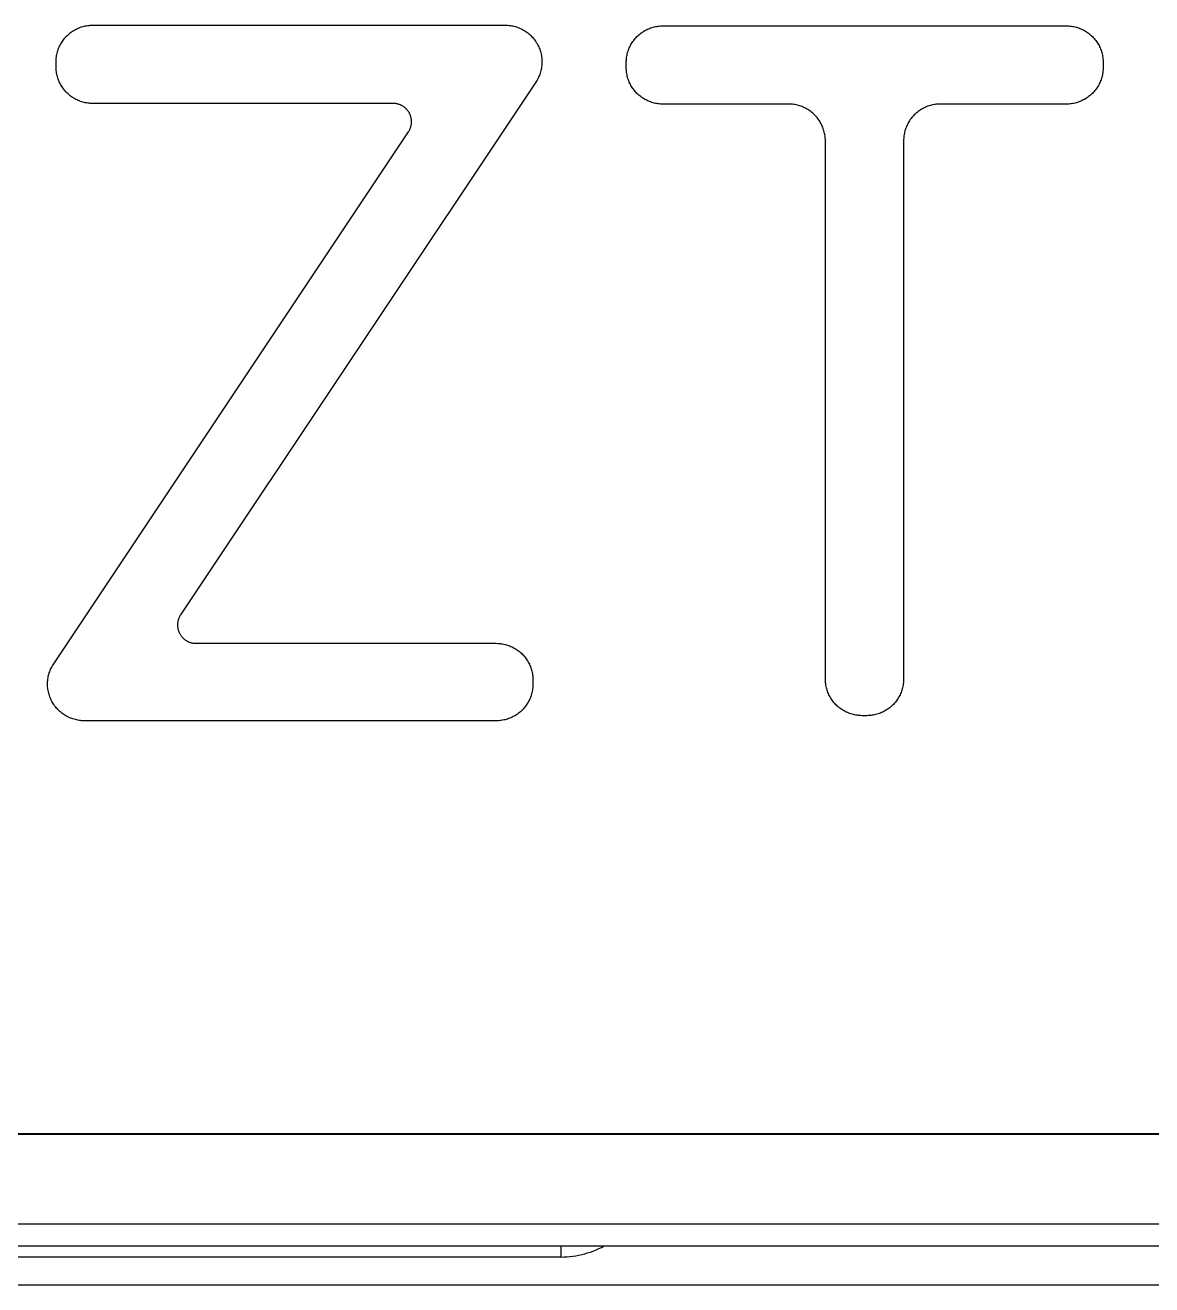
# Model space of a CAD drawing. Header units: millimetres. Extents: x -1283 to 2747, y -259 to 2557.
# Drawn here: x 1612.11 to 1649.75, y 370.18 to 412.24 of the extents above; entities that cross this region are included whole.
import ezdxf

# ---------------------------------------------------------------- set-up
doc = ezdxf.new("R2010")
doc.units = ezdxf.units.MM
doc.header["$MEASUREMENT"] = 0
doc.layers.add('Utwórz2D linie widoczne', color=7, linetype='Continuous', true_color=0x000000)

msp = doc.modelspace()

# ---------------------------------------------------------------- linework, layer by layer
at = {"layer": 'Utwórz2D linie widoczne'}
for p, q in [((1614.121, 412.215), (1614.162, 412.223)), ((1614.162, 412.223), (1614.203, 412.229)), ((1614.203, 412.229), (1614.245, 412.234)), ((1614.245, 412.234), (1614.286, 412.238)), ((1614.286, 412.238), (1614.328, 412.24)), ((1614.328, 412.24), (1614.37, 412.241)), ((1614.37, 412.241), (1628.15, 412.241)), ((1628.15, 412.241), (1628.193, 412.24)), ((1628.193, 412.24), (1628.235, 412.238)), ((1628.235, 412.238), (1628.278, 412.234)), ((1628.278, 412.234), (1628.32, 412.229)), ((1628.32, 412.229), (1628.362, 412.222)), ((1613.42, 411.789), (1613.447, 411.821)), ((1613.447, 411.821), (1613.475, 411.852)), ((1613.475, 411.852), (1613.504, 411.882)), ((1613.504, 411.882), (1613.534, 411.911)), ((1613.534, 411.911), (1613.565, 411.939)), ((1613.565, 411.939), (1613.597, 411.966)), ((1613.597, 411.966), (1613.63, 411.992)), ((1613.63, 411.992), (1613.663, 412.016)), ((1613.663, 412.016), (1613.698, 412.04)), ((1613.698, 412.04), (1613.733, 412.062)), ((1613.733, 412.062), (1613.769, 412.083)), ((1613.769, 412.083), (1613.806, 412.103)), ((1613.806, 412.103), (1613.844, 412.122)), ((1613.844, 412.122), (1613.882, 412.139)), ((1613.882, 412.139), (1613.92, 412.155)), ((1613.92, 412.155), (1613.96, 412.17)), ((1613.96, 412.17), (1613.999, 412.183)), ((1613.999, 412.183), (1614.039, 412.195)), ((1614.039, 412.195), (1614.08, 412.206)), ((1614.08, 412.206), (1614.121, 412.215)), ((1628.362, 412.222), (1628.404, 412.214)), ((1628.404, 412.214), (1628.446, 412.204)), ((1628.446, 412.204), (1628.487, 412.193)), ((1628.487, 412.193), (1628.528, 412.181)), ((1628.528, 412.181), (1628.568, 412.167)), ((1628.568, 412.167), (1628.608, 412.152)), ((1628.608, 412.152), (1628.647, 412.135)), ((1628.647, 412.135), (1628.686, 412.117)), ((1628.686, 412.117), (1628.724, 412.098)), ((1628.724, 412.098), (1628.761, 412.077)), ((1628.761, 412.077), (1628.798, 412.055)), ((1628.798, 412.055), (1628.834, 412.032)), ((1628.834, 412.032), (1628.869, 412.008)), ((1628.869, 412.008), (1628.903, 411.982)), ((1628.903, 411.982), (1628.936, 411.955)), ((1628.936, 411.955), (1628.968, 411.927)), ((1628.968, 411.927), (1629, 411.898)), ((1629, 411.898), (1629.03, 411.868)), ((1629.03, 411.868), (1629.059, 411.837)), ((1629.059, 411.837), (1629.087, 411.805)), ((1629.087, 411.805), (1629.114, 411.772)), ((1632.493, 411.798), (1632.521, 411.829)), ((1632.521, 411.829), (1632.55, 411.86)), ((1632.55, 411.86), (1632.58, 411.889)), ((1632.58, 411.889), (1632.611, 411.917)), ((1632.611, 411.917), (1632.643, 411.944)), ((1632.643, 411.944), (1632.676, 411.969)), ((1632.676, 411.969), (1632.71, 411.994)), ((1632.71, 411.994), (1632.744, 412.018)), ((1632.744, 412.018), (1632.78, 412.04)), ((1632.78, 412.04), (1632.816, 412.061)), ((1632.816, 412.061), (1632.853, 412.081)), ((1632.853, 412.081), (1632.89, 412.1)), ((1632.89, 412.1), (1632.928, 412.117)), ((1632.928, 412.117), (1632.967, 412.133)), ((1632.967, 412.133), (1633.006, 412.148)), ((1633.006, 412.148), (1633.046, 412.161)), ((1633.046, 412.161), (1633.086, 412.173)), ((1633.086, 412.173), (1633.126, 412.184)), ((1633.126, 412.184), (1633.167, 412.193)), ((1633.167, 412.193), (1633.208, 412.201)), ((1633.208, 412.201), (1633.249, 412.207)), ((1633.249, 412.207), (1633.291, 412.212)), ((1633.291, 412.212), (1633.332, 412.215)), ((1633.332, 412.215), (1633.374, 412.218)), ((1633.374, 412.218), (1633.416, 412.218)), ((1633.416, 412.218), (1646.897, 412.218)), ((1646.897, 412.218), (1646.939, 412.218)), ((1646.939, 412.218), (1646.98, 412.215)), ((1646.98, 412.215), (1647.022, 412.212)), ((1647.022, 412.212), (1647.064, 412.207)), ((1647.064, 412.207), (1647.105, 412.201)), ((1647.105, 412.201), (1647.146, 412.193)), ((1647.146, 412.193), (1647.187, 412.184)), ((1647.187, 412.184), (1647.227, 412.173)), ((1647.227, 412.173), (1647.267, 412.161)), ((1647.267, 412.161), (1647.307, 412.148)), ((1647.307, 412.148), (1647.346, 412.133)), ((1647.346, 412.133), (1647.385, 412.117)), ((1647.385, 412.117), (1647.423, 412.1)), ((1647.423, 412.1), (1647.46, 412.081)), ((1647.46, 412.081), (1647.497, 412.061)), ((1647.497, 412.061), (1647.533, 412.04)), ((1647.533, 412.04), (1647.569, 412.018)), ((1647.569, 412.018), (1647.603, 411.994)), ((1647.603, 411.994), (1647.637, 411.969)), ((1647.637, 411.969), (1647.67, 411.944)), ((1647.67, 411.944), (1647.702, 411.917)), ((1647.702, 411.917), (1647.733, 411.889)), ((1647.733, 411.889), (1647.763, 411.86)), ((1647.763, 411.86), (1647.792, 411.829)), ((1647.792, 411.829), (1647.82, 411.798)), ((1613.19, 411.346), (1613.202, 411.386)), ((1613.202, 411.386), (1613.216, 411.426)), ((1613.216, 411.426), (1613.23, 411.465)), ((1613.23, 411.465), (1613.246, 411.504)), ((1613.246, 411.504), (1613.264, 411.542)), ((1613.264, 411.542), (1613.282, 411.579)), ((1613.282, 411.579), (1613.302, 411.616)), ((1613.302, 411.616), (1613.323, 411.652)), ((1613.323, 411.652), (1613.346, 411.688)), ((1613.346, 411.688), (1613.369, 411.722)), ((1613.369, 411.722), (1613.394, 411.756)), ((1613.394, 411.756), (1613.42, 411.789)), ((1629.114, 411.772), (1629.14, 411.738)), ((1629.14, 411.738), (1629.164, 411.703)), ((1629.164, 411.703), (1629.187, 411.667)), ((1629.187, 411.667), (1629.21, 411.631)), ((1629.21, 411.631), (1629.23, 411.594)), ((1629.23, 411.594), (1629.25, 411.556)), ((1629.25, 411.556), (1629.268, 411.517)), ((1629.268, 411.517), (1629.285, 411.478)), ((1629.285, 411.478), (1629.3, 411.438)), ((1629.3, 411.438), (1629.314, 411.398)), ((1629.314, 411.398), (1629.327, 411.357)), ((1632.249, 411.364), (1632.262, 411.404)), ((1632.262, 411.404), (1632.277, 411.443)), ((1632.277, 411.443), (1632.293, 411.481)), ((1632.293, 411.481), (1632.31, 411.519)), ((1632.31, 411.519), (1632.328, 411.557)), ((1632.328, 411.557), (1632.348, 411.594)), ((1632.348, 411.594), (1632.369, 411.63)), ((1632.369, 411.63), (1632.392, 411.665)), ((1632.392, 411.665), (1632.415, 411.7)), ((1632.415, 411.7), (1632.44, 411.734)), ((1632.44, 411.734), (1632.466, 411.766)), ((1632.466, 411.766), (1632.493, 411.798)), ((1647.82, 411.798), (1647.847, 411.766)), ((1647.847, 411.766), (1647.873, 411.734)), ((1647.873, 411.734), (1647.898, 411.7)), ((1647.898, 411.7), (1647.921, 411.665)), ((1647.921, 411.665), (1647.944, 411.63)), ((1647.944, 411.63), (1647.965, 411.594)), ((1647.965, 411.594), (1647.985, 411.557)), ((1647.985, 411.557), (1648.003, 411.519)), ((1648.003, 411.519), (1648.02, 411.481)), ((1648.02, 411.481), (1648.036, 411.443)), ((1648.036, 411.443), (1648.051, 411.404)), ((1648.051, 411.404), (1648.064, 411.364)), ((1613.145, 411.016), (1613.146, 411.058)), ((1613.145, 410.852), (1613.145, 411.016)), ((1613.146, 411.058), (1613.148, 411.099)), ((1613.148, 411.099), (1613.151, 411.141)), ((1613.151, 411.141), (1613.156, 411.183)), ((1613.156, 411.183), (1613.163, 411.224)), ((1613.163, 411.224), (1613.17, 411.265)), ((1613.17, 411.265), (1613.18, 411.306)), ((1613.18, 411.306), (1613.19, 411.346)), ((1629.327, 411.357), (1629.338, 411.316)), ((1629.338, 411.316), (1629.348, 411.274)), ((1629.348, 411.274), (1629.356, 411.232)), ((1629.356, 411.232), (1629.363, 411.19)), ((1629.363, 411.19), (1629.368, 411.148)), ((1629.368, 411.148), (1629.372, 411.106)), ((1629.372, 411.106), (1629.374, 411.063)), ((1629.375, 410.978), (1629.372, 410.935)), ((1629.374, 411.063), (1629.375, 411.02)), ((1629.375, 411.02), (1629.375, 410.978)), ((1632.191, 410.993), (1632.192, 411.035)), ((1632.191, 410.83), (1632.191, 410.993)), ((1632.192, 411.035), (1632.194, 411.077)), ((1632.194, 411.077), (1632.198, 411.119)), ((1632.198, 411.119), (1632.203, 411.16)), ((1632.203, 411.16), (1632.209, 411.202)), ((1632.209, 411.202), (1632.217, 411.243)), ((1632.217, 411.243), (1632.226, 411.283)), ((1632.226, 411.283), (1632.237, 411.324)), ((1632.237, 411.324), (1632.249, 411.364)), ((1648.064, 411.364), (1648.076, 411.324)), ((1648.076, 411.324), (1648.087, 411.283)), ((1648.087, 411.283), (1648.096, 411.243)), ((1648.096, 411.243), (1648.104, 411.202)), ((1648.104, 411.202), (1648.11, 411.16)), ((1648.11, 411.16), (1648.115, 411.119)), ((1648.115, 411.119), (1648.119, 411.077)), ((1648.119, 411.077), (1648.121, 411.035)), ((1648.121, 411.035), (1648.122, 410.993)), ((1648.122, 410.993), (1648.122, 410.83)), ((1613.146, 410.81), (1613.145, 410.852)), ((1613.148, 410.768), (1613.146, 410.81)), ((1613.151, 410.727), (1613.148, 410.768)), ((1613.156, 410.685), (1613.151, 410.727)), ((1613.163, 410.644), (1613.156, 410.685)), ((1613.17, 410.603), (1613.163, 410.644)), ((1613.18, 410.562), (1613.17, 410.603)), ((1613.19, 410.522), (1613.18, 410.562)), ((1629.288, 410.562), (1629.272, 410.523)), ((1629.303, 410.602), (1629.288, 410.562)), ((1629.317, 410.642), (1629.303, 410.602)), ((1629.329, 410.683), (1629.317, 410.642)), ((1629.34, 410.724), (1629.329, 410.683)), ((1629.349, 410.766), (1629.34, 410.724)), ((1629.357, 410.808), (1629.349, 410.766)), ((1629.364, 410.85), (1629.357, 410.808)), ((1629.369, 410.893), (1629.364, 410.85)), ((1629.372, 410.935), (1629.369, 410.893)), ((1632.192, 410.788), (1632.191, 410.83)), ((1632.194, 410.747), (1632.192, 410.788)), ((1632.198, 410.705), (1632.194, 410.747)), ((1632.203, 410.663), (1632.198, 410.705)), ((1632.209, 410.622), (1632.203, 410.663)), ((1632.217, 410.581), (1632.209, 410.622)), ((1632.226, 410.54), (1632.217, 410.581)), ((1632.237, 410.5), (1632.226, 410.54)), ((1648.087, 410.54), (1648.076, 410.5)), ((1648.096, 410.581), (1648.087, 410.54)), ((1648.104, 410.622), (1648.096, 410.581)), ((1648.11, 410.663), (1648.104, 410.622)), ((1648.115, 410.705), (1648.11, 410.663)), ((1648.119, 410.747), (1648.115, 410.705)), ((1648.121, 410.788), (1648.119, 410.747)), ((1648.122, 410.83), (1648.121, 410.788)), ((1613.202, 410.482), (1613.19, 410.522)), ((1613.216, 410.442), (1613.202, 410.482)), ((1613.23, 410.403), (1613.216, 410.442)), ((1613.246, 410.364), (1613.23, 410.403)), ((1613.264, 410.326), (1613.246, 410.364)), ((1613.282, 410.289), (1613.264, 410.326)), ((1613.302, 410.252), (1613.282, 410.289)), ((1613.323, 410.216), (1613.302, 410.252)), ((1613.346, 410.18), (1613.323, 410.216)), ((1613.369, 410.146), (1613.346, 410.18)), ((1613.394, 410.112), (1613.369, 410.146)), ((1629.169, 410.336), (1617.305, 392.551)), ((1629.192, 410.372), (1629.169, 410.336)), ((1629.214, 410.409), (1629.192, 410.372)), ((1629.235, 410.446), (1629.214, 410.409)), ((1629.254, 410.484), (1629.235, 410.446)), ((1629.272, 410.523), (1629.254, 410.484)), ((1632.249, 410.46), (1632.237, 410.5)), ((1632.262, 410.42), (1632.249, 410.46)), ((1632.277, 410.381), (1632.262, 410.42)), ((1632.293, 410.342), (1632.277, 410.381)), ((1632.31, 410.304), (1632.293, 410.342)), ((1632.328, 410.267), (1632.31, 410.304)), ((1632.348, 410.23), (1632.328, 410.267)), ((1632.369, 410.194), (1632.348, 410.23)), ((1632.392, 410.158), (1632.369, 410.194)), ((1632.415, 410.124), (1632.392, 410.158)), ((1632.44, 410.09), (1632.415, 410.124)), ((1647.898, 410.124), (1647.873, 410.09)), ((1647.921, 410.158), (1647.898, 410.124)), ((1647.944, 410.194), (1647.921, 410.158)), ((1647.965, 410.23), (1647.944, 410.194)), ((1647.985, 410.267), (1647.965, 410.23)), ((1648.003, 410.304), (1647.985, 410.267)), ((1648.02, 410.342), (1648.003, 410.304)), ((1648.036, 410.381), (1648.02, 410.342)), ((1648.051, 410.42), (1648.036, 410.381)), ((1648.064, 410.46), (1648.051, 410.42)), ((1648.076, 410.5), (1648.064, 410.46)), ((1613.42, 410.079), (1613.394, 410.112)), ((1613.447, 410.047), (1613.42, 410.079)), ((1613.475, 410.016), (1613.447, 410.047)), ((1613.504, 409.986), (1613.475, 410.016)), ((1613.534, 409.957), (1613.504, 409.986)), ((1613.565, 409.929), (1613.534, 409.957)), ((1613.597, 409.902), (1613.565, 409.929)), ((1613.63, 409.876), (1613.597, 409.902)), ((1613.663, 409.851), (1613.63, 409.876)), ((1613.698, 409.828), (1613.663, 409.851)), ((1613.733, 409.805), (1613.698, 409.828)), ((1613.769, 409.784), (1613.733, 409.805)), ((1613.806, 409.764), (1613.769, 409.784)), ((1613.844, 409.746), (1613.806, 409.764)), ((1613.882, 409.729), (1613.844, 409.746)), ((1613.92, 409.713), (1613.882, 409.729)), ((1613.96, 409.698), (1613.92, 409.713)), ((1632.466, 410.057), (1632.44, 410.09)), ((1632.493, 410.025), (1632.466, 410.057)), ((1632.521, 409.994), (1632.493, 410.025)), ((1632.55, 409.964), (1632.521, 409.994)), ((1632.58, 409.935), (1632.55, 409.964)), ((1632.611, 409.907), (1632.58, 409.935)), ((1632.643, 409.88), (1632.611, 409.907)), ((1632.676, 409.854), (1632.643, 409.88)), ((1632.71, 409.829), (1632.676, 409.854)), ((1632.744, 409.806), (1632.71, 409.829)), ((1632.78, 409.784), (1632.744, 409.806)), ((1632.816, 409.762), (1632.78, 409.784)), ((1632.853, 409.743), (1632.816, 409.762)), ((1632.89, 409.724), (1632.853, 409.743)), ((1632.928, 409.707), (1632.89, 409.724)), ((1632.967, 409.691), (1632.928, 409.707)), ((1647.385, 409.707), (1647.346, 409.691)), ((1647.423, 409.724), (1647.385, 409.707)), ((1647.46, 409.743), (1647.423, 409.724)), ((1647.497, 409.762), (1647.46, 409.743)), ((1647.533, 409.784), (1647.497, 409.762)), ((1647.569, 409.806), (1647.533, 409.784)), ((1647.603, 409.829), (1647.569, 409.806)), ((1647.637, 409.854), (1647.603, 409.829)), ((1647.67, 409.88), (1647.637, 409.854)), ((1647.702, 409.907), (1647.67, 409.88)), ((1647.733, 409.935), (1647.702, 409.907)), ((1647.763, 409.964), (1647.733, 409.935)), ((1647.792, 409.994), (1647.763, 409.964)), ((1647.82, 410.025), (1647.792, 409.994)), ((1647.847, 410.057), (1647.82, 410.025)), ((1647.873, 410.09), (1647.847, 410.057)), ((1613.999, 409.685), (1613.96, 409.698)), ((1614.039, 409.673), (1613.999, 409.685)), ((1614.08, 409.662), (1614.039, 409.673)), ((1614.121, 409.653), (1614.08, 409.662)), ((1614.162, 409.645), (1614.121, 409.653)), ((1614.203, 409.639), (1614.162, 409.645)), ((1614.245, 409.634), (1614.203, 409.639)), ((1614.286, 409.63), (1614.245, 409.634)), ((1614.328, 409.628), (1614.286, 409.63)), ((1614.37, 409.627), (1614.328, 409.628)), ((1624.406, 409.627), (1614.37, 409.627)), ((1624.427, 409.627), (1624.406, 409.627)), ((1624.448, 409.626), (1624.427, 409.627)), ((1624.469, 409.624), (1624.448, 409.626)), ((1624.491, 409.621), (1624.469, 409.624)), ((1624.512, 409.618), (1624.491, 409.621)), ((1624.533, 409.614), (1624.512, 409.618)), ((1624.553, 409.609), (1624.533, 409.614)), ((1624.574, 409.604), (1624.553, 409.609)), ((1624.594, 409.597), (1624.574, 409.604)), ((1624.615, 409.59), (1624.594, 409.597)), ((1624.635, 409.583), (1624.615, 409.59)), ((1624.654, 409.574), (1624.635, 409.583)), ((1624.674, 409.565), (1624.654, 409.574)), ((1624.693, 409.556), (1624.674, 409.565)), ((1624.711, 409.545), (1624.693, 409.556)), ((1624.73, 409.534), (1624.711, 409.545)), ((1624.747, 409.523), (1624.73, 409.534)), ((1624.765, 409.511), (1624.747, 409.523)), ((1624.782, 409.498), (1624.765, 409.511)), ((1624.799, 409.484), (1624.782, 409.498)), ((1624.815, 409.47), (1624.799, 409.484)), ((1624.83, 409.456), (1624.815, 409.47)), ((1624.845, 409.441), (1624.83, 409.456)), ((1624.86, 409.425), (1624.845, 409.441)), ((1624.874, 409.409), (1624.86, 409.425)), ((1624.887, 409.393), (1624.874, 409.409)), ((1624.9, 409.376), (1624.887, 409.393)), ((1624.913, 409.358), (1624.9, 409.376)), ((1624.924, 409.34), (1624.913, 409.358)), ((1624.935, 409.322), (1624.924, 409.34)), ((1624.946, 409.304), (1624.935, 409.322)), ((1624.955, 409.285), (1624.946, 409.304)), ((1624.964, 409.265), (1624.955, 409.285)), ((1633.006, 409.676), (1632.967, 409.691)), ((1633.046, 409.663), (1633.006, 409.676)), ((1633.086, 409.651), (1633.046, 409.663)), ((1633.126, 409.64), (1633.086, 409.651)), ((1633.167, 409.631), (1633.126, 409.64)), ((1633.208, 409.623), (1633.167, 409.631)), ((1633.249, 409.617), (1633.208, 409.623)), ((1633.291, 409.612), (1633.249, 409.617)), ((1633.332, 409.608), (1633.291, 409.612)), ((1633.374, 409.606), (1633.332, 409.608)), ((1633.416, 409.605), (1633.374, 409.606)), ((1637.618, 409.605), (1633.416, 409.605)), ((1637.659, 409.604), (1637.618, 409.605)), ((1637.701, 409.602), (1637.659, 409.604)), ((1637.743, 409.599), (1637.701, 409.602)), ((1637.784, 409.594), (1637.743, 409.599)), ((1637.826, 409.587), (1637.784, 409.594)), ((1637.867, 409.58), (1637.826, 409.587)), ((1637.908, 409.57), (1637.867, 409.58)), ((1637.948, 409.56), (1637.908, 409.57)), ((1637.988, 409.548), (1637.948, 409.56)), ((1638.028, 409.534), (1637.988, 409.548)), ((1638.067, 409.52), (1638.028, 409.534)), ((1638.106, 409.504), (1638.067, 409.52)), ((1638.144, 409.486), (1638.106, 409.504)), ((1638.181, 409.468), (1638.144, 409.486)), ((1638.218, 409.448), (1638.181, 409.468)), ((1638.254, 409.427), (1638.218, 409.448)), ((1638.289, 409.405), (1638.254, 409.427)), ((1638.324, 409.381), (1638.289, 409.405)), ((1638.358, 409.356), (1638.324, 409.381)), ((1638.391, 409.33), (1638.358, 409.356)), ((1638.423, 409.304), (1638.391, 409.33)), ((1638.454, 409.275), (1638.423, 409.304)), ((1641.876, 409.304), (1641.845, 409.275)), ((1641.908, 409.33), (1641.876, 409.304)), ((1641.941, 409.356), (1641.908, 409.33)), ((1641.974, 409.381), (1641.941, 409.356)), ((1642.009, 409.405), (1641.974, 409.381)), ((1642.044, 409.427), (1642.009, 409.405)), ((1642.08, 409.448), (1642.044, 409.427)), ((1642.117, 409.468), (1642.08, 409.448)), ((1642.155, 409.486), (1642.117, 409.468)), ((1642.193, 409.504), (1642.155, 409.486)), ((1642.231, 409.52), (1642.193, 409.504)), ((1642.27, 409.534), (1642.231, 409.52)), ((1642.31, 409.548), (1642.27, 409.534)), ((1642.35, 409.56), (1642.31, 409.548)), ((1642.391, 409.57), (1642.35, 409.56)), ((1642.431, 409.58), (1642.391, 409.57)), ((1642.473, 409.587), (1642.431, 409.58)), ((1642.514, 409.594), (1642.473, 409.587)), ((1642.555, 409.599), (1642.514, 409.594)), ((1642.597, 409.602), (1642.555, 409.599)), ((1642.639, 409.604), (1642.597, 409.602)), ((1642.681, 409.605), (1642.639, 409.604)), ((1646.897, 409.605), (1642.681, 409.605)), ((1646.939, 409.606), (1646.897, 409.605)), ((1646.98, 409.608), (1646.939, 409.606)), ((1647.022, 409.612), (1646.98, 409.608)), ((1647.064, 409.617), (1647.022, 409.612)), ((1647.105, 409.623), (1647.064, 409.617)), ((1647.146, 409.631), (1647.105, 409.623)), ((1647.187, 409.64), (1647.146, 409.631)), ((1647.227, 409.651), (1647.187, 409.64)), ((1647.267, 409.663), (1647.227, 409.651)), ((1647.307, 409.676), (1647.267, 409.663)), ((1647.346, 409.691), (1647.307, 409.676)), ((1624.973, 409.246), (1624.964, 409.265)), ((1624.981, 409.226), (1624.973, 409.246)), ((1624.988, 409.206), (1624.981, 409.226)), ((1624.994, 409.185), (1624.988, 409.206)), ((1624.999, 409.165), (1624.994, 409.185)), ((1624.995, 408.848), (1625, 408.869)), ((1625.004, 409.144), (1624.999, 409.165)), ((1625, 408.869), (1625.005, 408.89)), ((1625.008, 409.123), (1625.004, 409.144)), ((1625.005, 408.89), (1625.009, 408.911)), ((1625.012, 409.102), (1625.008, 409.123)), ((1625.009, 408.911), (1625.012, 408.932)), ((1625.015, 409.081), (1625.012, 409.102)), ((1625.012, 408.932), (1625.015, 408.953)), ((1625.016, 409.059), (1625.015, 409.081)), ((1625.015, 408.953), (1625.017, 408.974)), ((1625.018, 409.038), (1625.016, 409.059)), ((1625.017, 408.974), (1625.018, 408.996)), ((1625.018, 409.017), (1625.018, 409.038)), ((1625.018, 408.996), (1625.018, 409.017)), ((1638.484, 409.246), (1638.454, 409.275)), ((1638.513, 409.216), (1638.484, 409.246)), ((1638.541, 409.185), (1638.513, 409.216)), ((1638.568, 409.153), (1638.541, 409.185)), ((1638.594, 409.12), (1638.568, 409.153)), ((1638.618, 409.087), (1638.594, 409.12)), ((1638.642, 409.052), (1638.618, 409.087)), ((1638.664, 409.017), (1638.642, 409.052)), ((1638.685, 408.981), (1638.664, 409.017)), ((1638.705, 408.944), (1638.685, 408.981)), ((1638.724, 408.906), (1638.705, 408.944)), ((1638.741, 408.868), (1638.724, 408.906)), ((1638.757, 408.83), (1638.741, 408.868)), ((1641.557, 408.868), (1641.541, 408.83)), ((1641.574, 408.906), (1641.557, 408.868)), ((1641.593, 408.944), (1641.574, 408.906)), ((1641.613, 408.981), (1641.593, 408.944)), ((1641.634, 409.017), (1641.613, 408.981)), ((1641.656, 409.052), (1641.634, 409.017)), ((1641.68, 409.087), (1641.656, 409.052)), ((1641.705, 409.12), (1641.68, 409.087)), ((1641.73, 409.153), (1641.705, 409.12)), ((1641.757, 409.185), (1641.73, 409.153)), ((1641.785, 409.216), (1641.757, 409.185)), ((1641.814, 409.246), (1641.785, 409.216)), ((1641.845, 409.275), (1641.814, 409.246)), ((1613.066, 390.918), (1624.915, 408.675)), ((1624.915, 408.675), (1624.927, 408.693)), ((1624.927, 408.693), (1624.937, 408.711)), ((1624.937, 408.711), (1624.948, 408.73)), ((1624.948, 408.73), (1624.957, 408.749)), ((1624.957, 408.749), (1624.966, 408.768)), ((1624.966, 408.768), (1624.975, 408.788)), ((1624.975, 408.788), (1624.982, 408.808)), ((1624.982, 408.808), (1624.989, 408.828)), ((1624.989, 408.828), (1624.995, 408.848)), ((1638.772, 408.79), (1638.757, 408.83)), ((1638.785, 408.751), (1638.772, 408.79)), ((1638.797, 408.711), (1638.785, 408.751)), ((1638.808, 408.67), (1638.797, 408.711)), ((1638.817, 408.629), (1638.808, 408.67)), ((1638.825, 408.588), (1638.817, 408.629)), ((1638.831, 408.547), (1638.825, 408.588)), ((1638.836, 408.506), (1638.831, 408.547)), ((1638.84, 408.464), (1638.836, 408.506)), ((1638.842, 408.422), (1638.84, 408.464)), ((1641.459, 408.464), (1641.456, 408.422)), ((1641.462, 408.506), (1641.459, 408.464)), ((1641.467, 408.547), (1641.462, 408.506)), ((1641.474, 408.588), (1641.467, 408.547)), ((1641.481, 408.629), (1641.474, 408.588)), ((1641.491, 408.67), (1641.481, 408.629)), ((1641.501, 408.711), (1641.491, 408.67)), ((1641.513, 408.751), (1641.501, 408.711)), ((1641.526, 408.79), (1641.513, 408.751)), ((1641.541, 408.83), (1641.526, 408.79)), ((1638.843, 408.38), (1638.842, 408.422)), ((1638.843, 390.408), (1638.843, 408.38)), ((1641.456, 408.422), (1641.456, 408.38)), ((1641.456, 408.38), (1641.456, 390.408)), ((1617.254, 392.458), (1617.246, 392.438)), ((1617.263, 392.477), (1617.254, 392.458)), ((1617.272, 392.496), (1617.263, 392.477)), ((1617.283, 392.515), (1617.272, 392.496)), ((1617.294, 392.533), (1617.283, 392.515)), ((1617.305, 392.551), (1617.294, 392.533)), ((1617.203, 392.252), (1617.202, 392.23)), ((1617.202, 392.23), (1617.202, 392.209)), ((1617.202, 392.209), (1617.203, 392.188)), ((1617.205, 392.273), (1617.203, 392.252)), ((1617.203, 392.188), (1617.204, 392.166)), ((1617.204, 392.166), (1617.206, 392.145)), ((1617.208, 392.294), (1617.205, 392.273)), ((1617.206, 392.145), (1617.208, 392.124)), ((1617.211, 392.315), (1617.208, 392.294)), ((1617.208, 392.124), (1617.212, 392.103)), ((1617.215, 392.336), (1617.211, 392.315)), ((1617.212, 392.103), (1617.216, 392.082)), ((1617.22, 392.357), (1617.215, 392.336)), ((1617.216, 392.082), (1617.221, 392.061)), ((1617.225, 392.378), (1617.22, 392.357)), ((1617.221, 392.061), (1617.226, 392.041)), ((1617.231, 392.398), (1617.225, 392.378)), ((1617.226, 392.041), (1617.233, 392.02)), ((1617.238, 392.418), (1617.231, 392.398)), ((1617.246, 392.438), (1617.238, 392.418)), ((1617.233, 392.02), (1617.24, 392)), ((1617.24, 392), (1617.247, 391.98)), ((1617.247, 391.98), (1617.256, 391.961)), ((1617.256, 391.961), (1617.265, 391.941)), ((1617.265, 391.941), (1617.275, 391.922)), ((1617.275, 391.922), (1617.285, 391.904)), ((1617.285, 391.904), (1617.296, 391.885)), ((1617.296, 391.885), (1617.308, 391.868)), ((1617.308, 391.868), (1617.32, 391.85)), ((1617.32, 391.85), (1617.333, 391.833)), ((1617.333, 391.833), (1617.346, 391.817)), ((1617.346, 391.817), (1617.36, 391.801)), ((1617.36, 391.801), (1617.375, 391.785)), ((1617.375, 391.785), (1617.39, 391.77)), ((1617.39, 391.77), (1617.406, 391.755)), ((1617.406, 391.755), (1617.422, 391.741)), ((1617.422, 391.741), (1617.438, 391.728)), ((1617.438, 391.728), (1617.455, 391.715)), ((1617.455, 391.715), (1617.473, 391.703)), ((1617.473, 391.703), (1617.491, 391.691)), ((1617.491, 391.691), (1617.509, 391.68)), ((1617.509, 391.68), (1617.528, 391.67)), ((1617.528, 391.67), (1617.547, 391.661)), ((1617.547, 391.661), (1617.566, 391.652)), ((1617.566, 391.652), (1617.586, 391.643)), ((1617.586, 391.643), (1617.606, 391.636)), ((1617.606, 391.636), (1617.626, 391.629)), ((1617.626, 391.629), (1617.646, 391.622)), ((1617.646, 391.622), (1617.667, 391.617)), ((1617.667, 391.617), (1617.688, 391.612)), ((1617.688, 391.612), (1617.709, 391.608)), ((1617.709, 391.608), (1617.73, 391.605)), ((1617.73, 391.605), (1617.751, 391.602)), ((1617.751, 391.602), (1617.772, 391.6)), ((1617.772, 391.6), (1617.793, 391.599)), ((1617.793, 391.599), (1617.815, 391.599)), ((1617.815, 391.599), (1627.851, 391.599)), ((1627.851, 391.599), (1627.892, 391.598)), ((1627.892, 391.598), (1627.934, 391.596)), ((1627.934, 391.596), (1627.976, 391.592)), ((1627.976, 391.592), (1628.017, 391.587)), ((1628.017, 391.587), (1628.059, 391.581)), ((1628.059, 391.581), (1628.1, 391.573)), ((1628.1, 391.573), (1628.141, 391.564)), ((1628.141, 391.564), (1628.181, 391.553)), ((1628.181, 391.553), (1628.221, 391.541)), ((1628.221, 391.541), (1628.261, 391.528)), ((1628.261, 391.528), (1628.3, 391.513)), ((1628.3, 391.513), (1628.339, 391.497)), ((1628.339, 391.497), (1628.377, 391.48)), ((1628.377, 391.48), (1628.414, 391.461)), ((1628.414, 391.461), (1628.451, 391.442)), ((1628.451, 391.442), (1628.487, 391.42)), ((1628.487, 391.42), (1628.522, 391.398)), ((1628.522, 391.398), (1628.557, 391.375)), ((1628.557, 391.375), (1628.591, 391.35)), ((1628.591, 391.35), (1628.624, 391.324)), ((1628.624, 391.324), (1628.656, 391.297)), ((1628.656, 391.297), (1628.687, 391.269)), ((1628.687, 391.269), (1628.717, 391.24)), ((1628.717, 391.24), (1628.746, 391.21)), ((1628.746, 391.21), (1628.774, 391.179)), ((1612.963, 390.731), (1612.981, 390.77)), ((1612.981, 390.77), (1613, 390.808)), ((1613, 390.808), (1613.021, 390.846)), ((1613.021, 390.846), (1613.043, 390.882)), ((1613.043, 390.882), (1613.066, 390.918)), ((1628.774, 391.179), (1628.801, 391.147)), ((1628.801, 391.147), (1628.827, 391.114)), ((1628.827, 391.114), (1628.851, 391.08)), ((1628.851, 391.08), (1628.875, 391.046)), ((1628.875, 391.046), (1628.897, 391.01)), ((1628.897, 391.01), (1628.918, 390.974)), ((1628.918, 390.974), (1628.938, 390.937)), ((1628.938, 390.937), (1628.957, 390.9)), ((1628.957, 390.9), (1628.974, 390.862)), ((1628.974, 390.862), (1628.99, 390.823)), ((1628.99, 390.823), (1629.005, 390.784)), ((1629.005, 390.784), (1629.018, 390.744)), ((1612.862, 390.319), (1612.866, 390.362)), ((1612.866, 390.362), (1612.871, 390.404)), ((1612.871, 390.404), (1612.877, 390.446)), ((1612.877, 390.446), (1612.885, 390.488)), ((1612.885, 390.488), (1612.895, 390.53)), ((1612.895, 390.53), (1612.906, 390.571)), ((1612.906, 390.571), (1612.918, 390.612)), ((1612.918, 390.612), (1612.932, 390.652)), ((1612.932, 390.652), (1612.947, 390.692)), ((1612.947, 390.692), (1612.963, 390.731)), ((1629.018, 390.744), (1629.03, 390.704)), ((1629.03, 390.704), (1629.041, 390.664)), ((1629.041, 390.664), (1629.05, 390.623)), ((1629.05, 390.623), (1629.058, 390.582)), ((1629.058, 390.582), (1629.064, 390.541)), ((1629.064, 390.541), (1629.069, 390.499)), ((1629.069, 390.499), (1629.073, 390.457)), ((1629.073, 390.457), (1629.075, 390.416)), ((1629.075, 390.416), (1629.076, 390.374)), ((1629.076, 390.374), (1629.076, 390.238)), ((1638.843, 390.366), (1638.843, 390.408)), ((1638.845, 390.325), (1638.843, 390.366)), ((1641.455, 390.366), (1641.453, 390.325)), ((1641.456, 390.408), (1641.455, 390.366)), ((1612.86, 390.277), (1612.862, 390.319)), ((1612.86, 390.234), (1612.86, 390.277)), ((1612.861, 390.191), (1612.86, 390.234)), ((1612.863, 390.149), (1612.861, 390.191)), ((1612.867, 390.106), (1612.863, 390.149)), ((1612.872, 390.064), (1612.867, 390.106)), ((1612.879, 390.022), (1612.872, 390.064)), ((1612.887, 389.98), (1612.879, 390.022)), ((1612.897, 389.938), (1612.887, 389.98)), ((1612.908, 389.897), (1612.897, 389.938)), ((1629.041, 389.948), (1629.03, 389.908)), ((1629.05, 389.989), (1629.041, 389.948)), ((1629.058, 390.03), (1629.05, 389.989)), ((1629.064, 390.071), (1629.058, 390.03)), ((1629.069, 390.113), (1629.064, 390.071)), ((1629.073, 390.155), (1629.069, 390.113)), ((1629.075, 390.196), (1629.073, 390.155)), ((1629.076, 390.238), (1629.075, 390.196)), ((1638.849, 390.283), (1638.845, 390.325)), ((1638.854, 390.241), (1638.849, 390.283)), ((1638.86, 390.2), (1638.854, 390.241)), ((1638.868, 390.159), (1638.86, 390.2)), ((1638.877, 390.118), (1638.868, 390.159)), ((1638.888, 390.078), (1638.877, 390.118)), ((1638.9, 390.038), (1638.888, 390.078)), ((1638.913, 389.998), (1638.9, 390.038)), ((1638.928, 389.959), (1638.913, 389.998)), ((1638.944, 389.92), (1638.928, 389.959)), ((1641.37, 389.959), (1641.354, 389.92)), ((1641.385, 389.998), (1641.37, 389.959)), ((1641.398, 390.038), (1641.385, 389.998)), ((1641.41, 390.078), (1641.398, 390.038)), ((1641.421, 390.118), (1641.41, 390.078)), ((1641.43, 390.159), (1641.421, 390.118)), ((1641.438, 390.2), (1641.43, 390.159)), ((1641.444, 390.241), (1641.438, 390.2)), ((1641.449, 390.283), (1641.444, 390.241)), ((1641.453, 390.325), (1641.449, 390.283)), ((1612.921, 389.856), (1612.908, 389.897)), ((1612.935, 389.816), (1612.921, 389.856)), ((1612.95, 389.776), (1612.935, 389.816)), ((1612.967, 389.737), (1612.95, 389.776)), ((1612.985, 389.698), (1612.967, 389.737)), ((1613.004, 389.661), (1612.985, 389.698)), ((1613.025, 389.623), (1613.004, 389.661)), ((1613.047, 389.587), (1613.025, 389.623)), ((1613.071, 389.551), (1613.047, 389.587)), ((1613.095, 389.516), (1613.071, 389.551)), ((1613.121, 389.482), (1613.095, 389.516)), ((1628.851, 389.532), (1628.827, 389.498)), ((1628.875, 389.566), (1628.851, 389.532)), ((1628.897, 389.602), (1628.875, 389.566)), ((1628.918, 389.638), (1628.897, 389.602)), ((1628.938, 389.675), (1628.918, 389.638)), ((1628.957, 389.712), (1628.938, 389.675)), ((1628.974, 389.75), (1628.957, 389.712)), ((1628.99, 389.789), (1628.974, 389.75)), ((1629.005, 389.828), (1628.99, 389.789)), ((1629.018, 389.868), (1629.005, 389.828)), ((1629.03, 389.908), (1629.018, 389.868)), ((1638.961, 389.882), (1638.944, 389.92)), ((1638.98, 389.845), (1638.961, 389.882)), ((1639, 389.808), (1638.98, 389.845)), ((1639.021, 389.772), (1639, 389.808)), ((1639.043, 389.736), (1639.021, 389.772)), ((1639.067, 389.702), (1639.043, 389.736)), ((1639.091, 389.668), (1639.067, 389.702)), ((1639.117, 389.635), (1639.091, 389.668)), ((1639.144, 389.603), (1639.117, 389.635)), ((1639.172, 389.572), (1639.144, 389.603)), ((1639.201, 389.542), (1639.172, 389.572)), ((1639.231, 389.513), (1639.201, 389.542)), ((1639.262, 389.485), (1639.231, 389.513)), ((1641.067, 389.513), (1641.036, 389.485)), ((1641.097, 389.542), (1641.067, 389.513)), ((1641.126, 389.572), (1641.097, 389.542)), ((1641.154, 389.603), (1641.126, 389.572)), ((1641.181, 389.635), (1641.154, 389.603)), ((1641.207, 389.668), (1641.181, 389.635)), ((1641.232, 389.702), (1641.207, 389.668)), ((1641.255, 389.736), (1641.232, 389.702)), ((1641.277, 389.772), (1641.255, 389.736)), ((1641.299, 389.808), (1641.277, 389.772)), ((1641.318, 389.845), (1641.299, 389.808)), ((1641.337, 389.882), (1641.318, 389.845)), ((1641.354, 389.92), (1641.337, 389.882)), ((1613.148, 389.449), (1613.121, 389.482)), ((1613.176, 389.417), (1613.148, 389.449)), ((1613.205, 389.386), (1613.176, 389.417)), ((1613.235, 389.356), (1613.205, 389.386)), ((1613.266, 389.327), (1613.235, 389.356)), ((1613.299, 389.299), (1613.266, 389.327)), ((1613.332, 389.272), (1613.299, 389.299)), ((1613.366, 389.246), (1613.332, 389.272)), ((1613.401, 389.222), (1613.366, 389.246)), ((1613.437, 389.199), (1613.401, 389.222)), ((1613.473, 389.177), (1613.437, 389.199)), ((1613.511, 389.156), (1613.473, 389.177)), ((1613.549, 389.137), (1613.511, 389.156)), ((1613.587, 389.119), (1613.549, 389.137)), ((1613.627, 389.102), (1613.587, 389.119)), ((1613.667, 389.087), (1613.627, 389.102)), ((1628.3, 389.099), (1628.261, 389.084)), ((1628.339, 389.115), (1628.3, 389.099)), ((1628.377, 389.132), (1628.339, 389.115)), ((1628.414, 389.151), (1628.377, 389.132)), ((1628.451, 389.171), (1628.414, 389.151)), ((1628.487, 389.192), (1628.451, 389.171)), ((1628.522, 389.214), (1628.487, 389.192)), ((1628.557, 389.238), (1628.522, 389.214)), ((1628.591, 389.262), (1628.557, 389.238)), ((1628.624, 389.288), (1628.591, 389.262)), ((1628.656, 389.315), (1628.624, 389.288)), ((1628.687, 389.343), (1628.656, 389.315)), ((1628.717, 389.372), (1628.687, 389.343)), ((1628.746, 389.402), (1628.717, 389.372)), ((1628.774, 389.433), (1628.746, 389.402)), ((1628.801, 389.465), (1628.774, 389.433)), ((1628.827, 389.498), (1628.801, 389.465)), ((1639.294, 389.458), (1639.262, 389.485)), ((1639.327, 389.432), (1639.294, 389.458)), ((1639.361, 389.407), (1639.327, 389.432)), ((1639.396, 389.384), (1639.361, 389.407)), ((1639.431, 389.362), (1639.396, 389.384)), ((1639.467, 389.34), (1639.431, 389.362)), ((1639.504, 389.321), (1639.467, 389.34)), ((1639.541, 389.302), (1639.504, 389.321)), ((1639.58, 389.285), (1639.541, 389.302)), ((1639.618, 389.269), (1639.58, 389.285)), ((1639.657, 389.254), (1639.618, 389.269)), ((1639.697, 389.241), (1639.657, 389.254)), ((1639.737, 389.229), (1639.697, 389.241)), ((1639.778, 389.218), (1639.737, 389.229)), ((1639.818, 389.209), (1639.778, 389.218)), ((1639.859, 389.201), (1639.818, 389.209)), ((1639.901, 389.195), (1639.859, 389.201)), ((1639.942, 389.19), (1639.901, 389.195)), ((1639.984, 389.186), (1639.942, 389.19)), ((1640.026, 389.184), (1639.984, 389.186)), ((1640.068, 389.183), (1640.026, 389.184)), ((1640.231, 389.183), (1640.068, 389.183)), ((1640.273, 389.184), (1640.231, 389.183)), ((1640.314, 389.186), (1640.273, 389.184)), ((1640.356, 389.19), (1640.314, 389.186)), ((1640.398, 389.195), (1640.356, 389.19)), ((1640.439, 389.201), (1640.398, 389.195)), ((1640.48, 389.209), (1640.439, 389.201)), ((1640.521, 389.218), (1640.48, 389.209)), ((1640.561, 389.229), (1640.521, 389.218)), ((1640.601, 389.241), (1640.561, 389.229)), ((1640.641, 389.254), (1640.601, 389.241)), ((1640.68, 389.269), (1640.641, 389.254)), ((1640.719, 389.285), (1640.68, 389.269)), ((1640.757, 389.302), (1640.719, 389.285)), ((1640.794, 389.321), (1640.757, 389.302)), ((1640.831, 389.34), (1640.794, 389.321)), ((1640.867, 389.362), (1640.831, 389.34)), ((1640.903, 389.384), (1640.867, 389.362)), ((1640.937, 389.407), (1640.903, 389.384)), ((1640.971, 389.432), (1640.937, 389.407)), ((1641.004, 389.458), (1640.971, 389.432)), ((1641.036, 389.485), (1641.004, 389.458)), ((1613.707, 389.073), (1613.667, 389.087)), ((1613.748, 389.061), (1613.707, 389.073)), ((1613.789, 389.05), (1613.748, 389.061)), ((1613.83, 389.04), (1613.789, 389.05)), ((1613.872, 389.032), (1613.83, 389.04)), ((1613.914, 389.025), (1613.872, 389.032)), ((1613.957, 389.02), (1613.914, 389.025)), ((1613.999, 389.016), (1613.957, 389.02)), ((1614.042, 389.014), (1613.999, 389.016)), ((1614.085, 389.013), (1614.042, 389.014)), ((1627.851, 389.013), (1614.085, 389.013)), ((1627.892, 389.014), (1627.851, 389.013)), ((1627.934, 389.016), (1627.892, 389.014)), ((1627.976, 389.02), (1627.934, 389.016)), ((1628.017, 389.025), (1627.976, 389.02)), ((1628.059, 389.031), (1628.017, 389.025)), ((1628.1, 389.039), (1628.059, 389.031)), ((1628.141, 389.048), (1628.1, 389.039)), ((1628.181, 389.059), (1628.141, 389.048)), ((1628.221, 389.071), (1628.181, 389.059)), ((1628.261, 389.084), (1628.221, 389.071)), ((1486.987, 375.208), (1852.134, 375.208)), ((1853.114, 375.218), (1486.988, 375.218)), ((1484.051, 372.218), (1856.051, 372.218)), ((1479.65, 371.475), (1859.65, 371.475)), ((1483.65, 371.477), (1855.65, 371.477)), ((1630.01, 371.475), (1630.01, 371.104)), ((1631.276, 371.385), (1631.366, 371.428)), ((1631.366, 371.428), (1631.455, 371.475)), ((1630.01, 371.104), (1596.01, 371.104)), ((1630.01, 371.104), (1630.111, 371.106)), ((1630.111, 371.106), (1630.211, 371.111)), ((1630.211, 371.111), (1630.311, 371.119)), ((1630.311, 371.119), (1630.411, 371.131)), ((1630.411, 371.131), (1630.51, 371.146)), ((1630.51, 371.146), (1630.609, 371.165)), ((1630.609, 371.165), (1630.707, 371.186)), ((1630.707, 371.186), (1630.805, 371.211)), ((1630.805, 371.211), (1630.901, 371.24)), ((1630.901, 371.24), (1630.997, 371.271)), ((1630.997, 371.271), (1631.091, 371.306)), ((1631.091, 371.306), (1631.184, 371.344)), ((1631.184, 371.344), (1631.276, 371.385)), ((1522.15, 370.177), (1822.15, 370.177))]:
    msp.add_line(p, q, dxfattribs=at)

doc.saveas('drawing.dxf')
